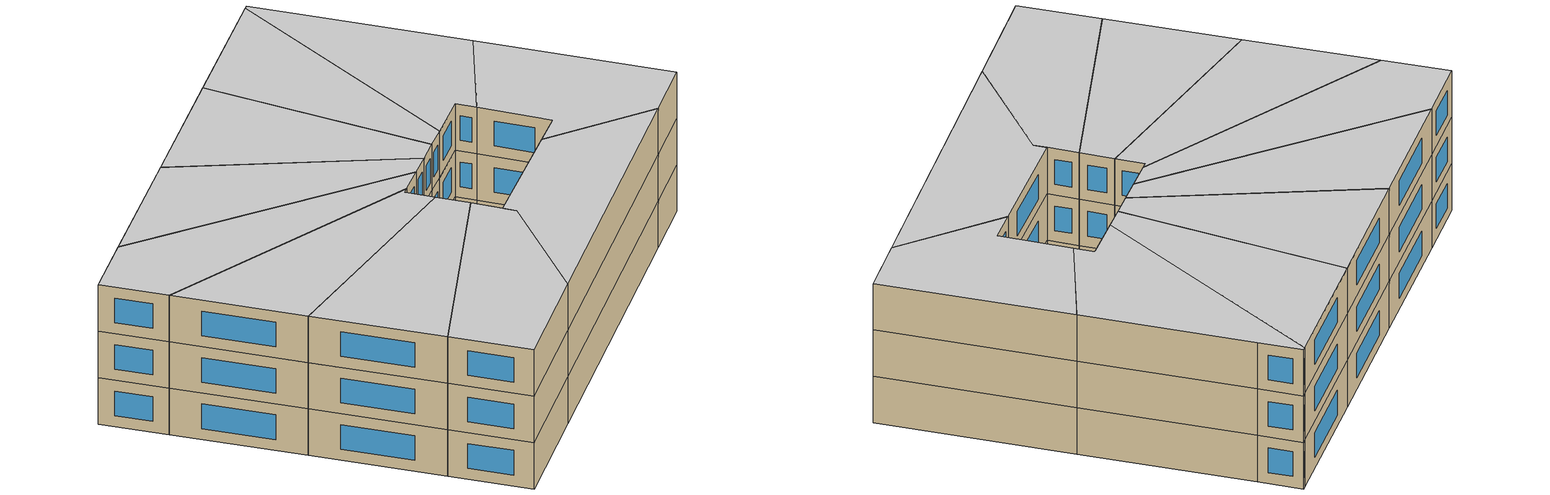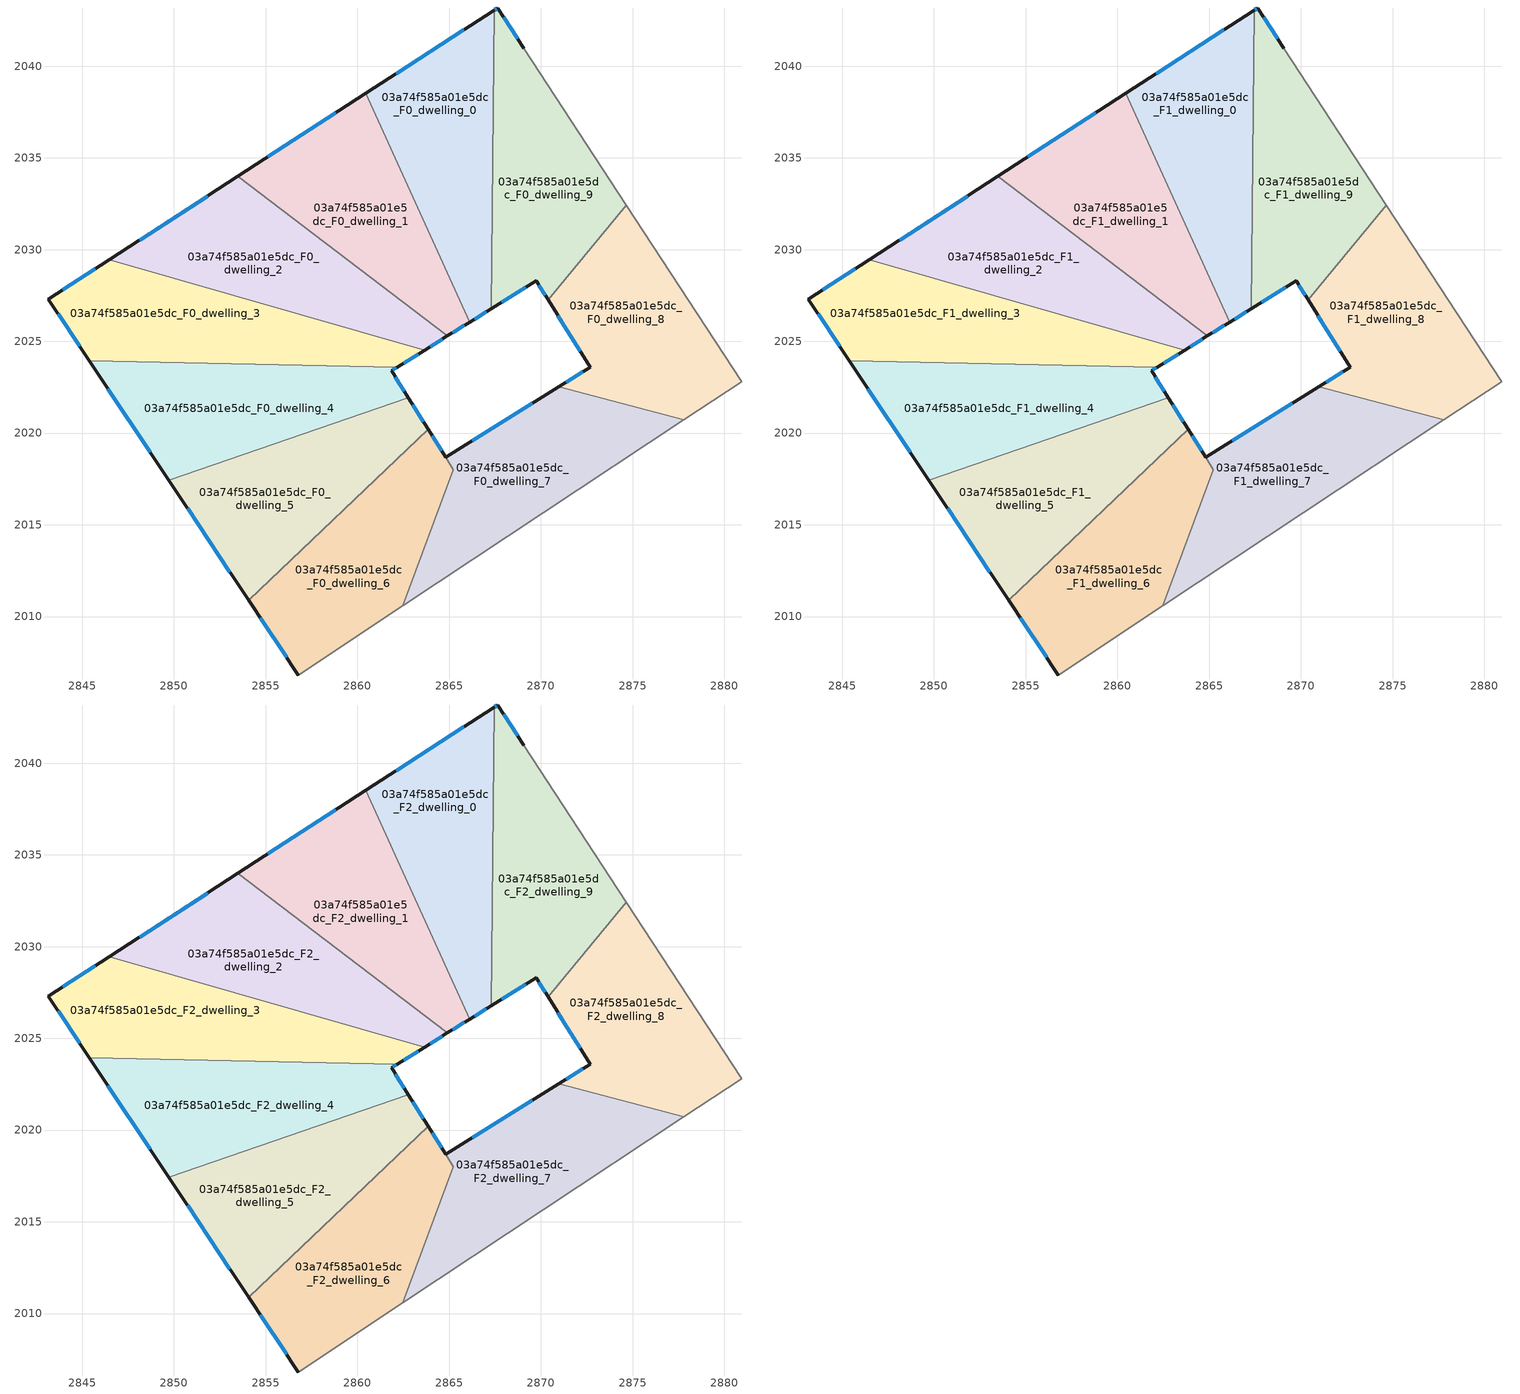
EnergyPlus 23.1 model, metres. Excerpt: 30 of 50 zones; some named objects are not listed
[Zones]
03a74f585a01e5dc_F0_dwelling_0
 floor ground (EU_floor_Construction): 2867.45,2043.05 2867.3,2026.78 2866.12,2026.04 2860.46,2038.52 z0
 wall outside (EU_wall_Construction): 2866.12,2026.04 2867.3,2026.78 / 2867.45,2043.05 2860.46,2038.52 z0:3
 wall to 03a74f585a01e5dc_F0_dwelling_1 (EU_wall_Construction): 2860.46,2038.52 2866.12,2026.04 z0:3
 wall to 03a74f585a01e5dc_F0_dwelling_9 (EU_wall_Construction): 2867.3,2026.78 2867.45,2043.05 z0:3
 window (EU_Window_Construction): 2866.4,2026.22 2867.03,2026.61 / 2865.81,2041.98 2862.1,2039.58 z0.7:2.3
03a74f585a01e5dc_F0_dwelling_1
 floor ground (EU_floor_Construction): 2860.46,2038.52 2866.12,2026.04 2864.91,2025.29 2853.47,2033.99 z0
 wall outside (EU_wall_Construction): 2864.91,2025.29 2866.12,2026.04 / 2860.46,2038.52 2853.47,2033.99 z0:3
 wall to 03a74f585a01e5dc_F0_dwelling_2 (EU_wall_Construction): 2853.48,2033.99 2864.91,2025.29 z0:3
 window (EU_Window_Construction): 2865.19,2025.47 2865.83,2025.87 / 2858.82,2037.45 2855.12,2035.05 z0.7:2.3
03a74f585a01e5dc_F0_dwelling_2
 floor ground (EU_floor_Construction): 2864.91,2025.29 2863.67,2024.52 2846.48,2029.45 2853.47,2033.99 z0
 wall outside (EU_wall_Construction): 2863.67,2024.52 2864.91,2025.29 / 2853.47,2033.99 2846.48,2029.45 z0:3
 wall to 03a74f585a01e5dc_F0_dwelling_3 (EU_wall_Construction): 2846.48,2029.45 2863.67,2024.52 z0:3
 window (EU_Window_Construction): 2863.96,2024.7 2864.62,2025.11 / 2851.83,2032.92 2848.12,2030.52 z0.7:2.3
03a74f585a01e5dc_F0_dwelling_3
 floor ground (EU_floor_Construction): 2863.67,2024.52 2862.18,2023.6 2845.38,2023.96 2843.16,2027.29 2846.48,2029.45 z0
 wall outside (EU_wall_Construction): 2862.18,2023.6 2863.67,2024.52 / 2846.48,2029.45 2843.16,2027.29 2845.38,2023.96 z0:3
 wall to 03a74f585a01e5dc_F0_dwelling_4 (EU_wall_Construction): 2845.38,2023.96 2862.18,2023.6 z0:3
 window (EU_Window_Construction): 2862.53,2023.82 2863.32,2024.31 / 2843.68,2026.51 2844.86,2024.74 / 2845.7,2028.95 2843.94,2027.8 z0.7:2.3
03a74f585a01e5dc_F0_dwelling_4
 floor ground (EU_floor_Construction): 2862.18,2023.6 2861.86,2023.4 2862.78,2021.93 2849.72,2017.42 2845.38,2023.96 z0
 wall outside (EU_wall_Construction): 2862.78,2021.93 2861.86,2023.4 2862.18,2023.6 / 2845.38,2023.96 2849.72,2017.42 z0:3
 wall to 03a74f585a01e5dc_F0_dwelling_5 (EU_wall_Construction): 2849.72,2017.42 2862.77,2021.93 z0:3
 window (EU_Window_Construction): 2861.94,2023.45 2862.1,2023.55 / 2862.56,2022.28 2862.07,2023.06 / 2846.4,2022.42 2848.7,2018.96 z0.7:2.3
03a74f585a01e5dc_F0_dwelling_5
 floor ground (EU_floor_Construction): 2862.78,2021.93 2863.85,2020.22 2854.07,2010.88 2849.72,2017.42 z0
 wall outside (EU_wall_Construction): 2863.85,2020.22 2862.78,2021.93 / 2849.72,2017.42 2854.07,2010.88 z0:3
 wall to 03a74f585a01e5dc_F0_dwelling_6 (EU_wall_Construction): 2854.07,2010.88 2863.85,2020.22 z0:3
 window (EU_Window_Construction): 2863.6,2020.62 2863.03,2021.53 / 2850.74,2015.89 2853.05,2012.42 z0.7:2.3
03a74f585a01e5dc_F0_dwelling_6
 floor ground (EU_floor_Construction): 2863.85,2020.22 2865.23,2018 2862.46,2010.58 2856.77,2006.81 2854.07,2010.88 z0
 wall outside (EU_wall_Construction): 2854.07,2010.88 2856.77,2006.81 / 2864.81,2018.68 2863.85,2020.22 z0:3
 wall adiabatic (EU_wall_Construction): 2856.77,2006.81 2862.46,2010.58 z0:3
 wall to 03a74f585a01e5dc_F0_dwelling_7 (EU_wall_Construction): 2862.46,2010.58 2865.23,2018 2864.81,2018.68 z0:3
 window (EU_Window_Construction): 2854.7,2009.92 2856.14,2007.77 / 2864.59,2019.04 2864.07,2019.86 z0.7:2.3
03a74f585a01e5dc_F0_dwelling_7
 floor ground (EU_floor_Construction): 2877.8,2020.72 2862.46,2010.58 2865.23,2018 2864.81,2018.68 2870.97,2022.52 z0
 wall outside (EU_wall_Construction): 2870.97,2022.52 2864.81,2018.68 z0:3
 wall adiabatic (EU_wall_Construction): 2862.46,2010.58 2877.8,2020.72 z0:3
 wall to 03a74f585a01e5dc_F0_dwelling_8 (EU_wall_Construction): 2877.8,2020.72 2870.97,2022.52 z0:3
 window (EU_Window_Construction): 2869.53,2021.61 2866.26,2019.58 z0.7:2.3
03a74f585a01e5dc_F0_dwelling_8
 floor ground (EU_floor_Construction): 2874.65,2032.42 2880.94,2022.79 2877.8,2020.72 2870.97,2022.52 2872.69,2023.59 2870.39,2027.26 z0
 wall outside (EU_wall_Construction): 2870.39,2027.26 2872.69,2023.59 2870.97,2022.52 z0:3
 wall adiabatic (EU_wall_Construction): 2877.8,2020.72 2880.94,2022.79 2874.65,2032.42 z0:3
 wall to 03a74f585a01e5dc_F0_dwelling_9 (EU_wall_Construction): 2874.65,2032.42 2870.39,2027.26 z0:3
 window (EU_Window_Construction): 2872.29,2023.34 2871.38,2022.77 / 2870.93,2026.4 2872.15,2024.45 z0.7:2.3
03a74f585a01e5dc_F0_dwelling_9
 floor ground (EU_floor_Construction): 2869.07,2040.97 2874.65,2032.42 2870.39,2027.26 2869.74,2028.3 2867.3,2026.78 2867.45,2043.05 2867.64,2043.17 z0
 wall outside (EU_wall_Construction): 2867.3,2026.78 2869.74,2028.3 2870.39,2027.26 / 2869.07,2040.97 2867.64,2043.17 2867.45,2043.05 z0:3
 wall adiabatic (EU_wall_Construction): 2874.65,2032.42 2869.07,2040.97 z0:3
 window (EU_Window_Construction): 2869.89,2028.05 2870.24,2027.51 / 2867.88,2027.14 2869.17,2027.94 / 2867.59,2043.14 2867.49,2043.08 / 2868.73,2041.49 2867.97,2042.65 z0.7:2.3
03a74f585a01e5dc_F1_dwelling_0
 floor to 03a74f585a01e5dc_F0_dwelling_0 (EU_floor_Construction): 2867.45,2043.05 2867.3,2026.78 2866.12,2026.04 2860.46,2038.52 z3
 wall outside (EU_wall_Construction): 2866.12,2026.04 2867.3,2026.78 / 2867.45,2043.05 2860.46,2038.52 z3:6
 wall to 03a74f585a01e5dc_F1_dwelling_1 (EU_wall_Construction): 2860.46,2038.52 2866.12,2026.04 z3:6
 wall to 03a74f585a01e5dc_F1_dwelling_9 (EU_wall_Construction): 2867.3,2026.78 2867.45,2043.05 z3:6
 window (EU_Window_Construction): 2866.4,2026.22 2867.03,2026.61 / 2865.81,2041.98 2862.1,2039.58 z3.7:5.3
03a74f585a01e5dc_F1_dwelling_1
 floor to 03a74f585a01e5dc_F0_dwelling_1 (EU_floor_Construction): 2860.46,2038.52 2866.12,2026.04 2864.91,2025.29 2853.47,2033.99 z3
 wall outside (EU_wall_Construction): 2864.91,2025.29 2866.12,2026.04 / 2860.46,2038.52 2853.47,2033.99 z3:6
 wall to 03a74f585a01e5dc_F1_dwelling_2 (EU_wall_Construction): 2853.48,2033.99 2864.91,2025.29 z3:6
 window (EU_Window_Construction): 2865.19,2025.47 2865.83,2025.87 / 2858.82,2037.45 2855.12,2035.05 z3.7:5.3
03a74f585a01e5dc_F1_dwelling_2
 floor to 03a74f585a01e5dc_F0_dwelling_2 (EU_floor_Construction): 2864.91,2025.29 2863.67,2024.52 2846.48,2029.45 2853.47,2033.99 z3
 wall outside (EU_wall_Construction): 2863.67,2024.52 2864.91,2025.29 / 2853.47,2033.99 2846.48,2029.45 z3:6
 wall to 03a74f585a01e5dc_F1_dwelling_3 (EU_wall_Construction): 2846.48,2029.45 2863.67,2024.52 z3:6
 window (EU_Window_Construction): 2863.96,2024.7 2864.62,2025.11 / 2851.83,2032.92 2848.12,2030.52 z3.7:5.3
03a74f585a01e5dc_F1_dwelling_3
 floor to 03a74f585a01e5dc_F0_dwelling_3 (EU_floor_Construction): 2863.67,2024.52 2862.18,2023.6 2845.38,2023.96 2843.16,2027.29 2846.48,2029.45 z3
 wall outside (EU_wall_Construction): 2862.18,2023.6 2863.67,2024.52 / 2846.48,2029.45 2843.16,2027.29 2845.38,2023.96 z3:6
 wall to 03a74f585a01e5dc_F1_dwelling_4 (EU_wall_Construction): 2845.38,2023.96 2862.18,2023.6 z3:6
 window (EU_Window_Construction): 2862.53,2023.82 2863.32,2024.31 / 2843.68,2026.51 2844.86,2024.74 / 2845.7,2028.95 2843.94,2027.8 z3.7:5.3
03a74f585a01e5dc_F1_dwelling_4
 floor to 03a74f585a01e5dc_F0_dwelling_4 (EU_floor_Construction): 2862.18,2023.6 2861.86,2023.4 2862.77,2021.93 2849.72,2017.42 2845.38,2023.96 z3
 wall outside (EU_wall_Construction): 2862.78,2021.93 2861.86,2023.4 2862.18,2023.6 / 2845.38,2023.96 2849.72,2017.42 z3:6
 wall to 03a74f585a01e5dc_F1_dwelling_5 (EU_wall_Construction): 2849.72,2017.42 2862.77,2021.93 z3:6
 window (EU_Window_Construction): 2861.94,2023.45 2862.1,2023.55 / 2862.56,2022.28 2862.07,2023.06 / 2846.4,2022.42 2848.7,2018.96 z3.7:5.3
03a74f585a01e5dc_F1_dwelling_5
 floor to 03a74f585a01e5dc_F0_dwelling_5 (EU_floor_Construction): 2862.77,2021.93 2863.85,2020.22 2854.07,2010.88 2849.72,2017.42 z3
 wall outside (EU_wall_Construction): 2863.85,2020.22 2862.78,2021.93 / 2849.72,2017.42 2854.07,2010.88 z3:6
 wall to 03a74f585a01e5dc_F1_dwelling_6 (EU_wall_Construction): 2854.07,2010.88 2863.85,2020.22 z3:6
 window (EU_Window_Construction): 2863.6,2020.62 2863.03,2021.53 / 2850.74,2015.89 2853.05,2012.42 z3.7:5.3
03a74f585a01e5dc_F1_dwelling_6
 floor to 03a74f585a01e5dc_F0_dwelling_6 (EU_floor_Construction): 2863.85,2020.22 2865.23,2018 2862.46,2010.58 2856.77,2006.81 2854.07,2010.88 z3
 wall outside (EU_wall_Construction): 2854.07,2010.88 2856.77,2006.81 / 2864.81,2018.68 2863.85,2020.22 z3:6
 wall adiabatic (EU_wall_Construction): 2856.77,2006.81 2862.46,2010.58 z3:6
 wall to 03a74f585a01e5dc_F1_dwelling_7 (EU_wall_Construction): 2862.46,2010.58 2865.23,2018 2864.81,2018.68 z3:6
 window (EU_Window_Construction): 2854.7,2009.92 2856.14,2007.77 / 2864.59,2019.04 2864.07,2019.86 z3.7:5.3
03a74f585a01e5dc_F1_dwelling_7
 floor to 03a74f585a01e5dc_F0_dwelling_7 (EU_floor_Construction): 2877.8,2020.72 2862.46,2010.58 2865.23,2018 2864.81,2018.68 2870.97,2022.52 z3
 wall outside (EU_wall_Construction): 2870.97,2022.52 2864.81,2018.68 z3:6
 wall adiabatic (EU_wall_Construction): 2862.46,2010.58 2877.8,2020.72 z3:6
 wall to 03a74f585a01e5dc_F1_dwelling_8 (EU_wall_Construction): 2877.8,2020.72 2870.97,2022.52 z3:6
 window (EU_Window_Construction): 2869.53,2021.61 2866.26,2019.58 z3.7:5.3
03a74f585a01e5dc_F1_dwelling_8
 floor to 03a74f585a01e5dc_F0_dwelling_8 (EU_floor_Construction): 2874.65,2032.42 2880.94,2022.79 2877.8,2020.72 2870.97,2022.52 2872.69,2023.59 2870.39,2027.26 z3
 wall outside (EU_wall_Construction): 2870.39,2027.26 2872.69,2023.59 2870.97,2022.52 z3:6
 wall adiabatic (EU_wall_Construction): 2877.8,2020.72 2880.94,2022.79 2874.65,2032.42 z3:6
 wall to 03a74f585a01e5dc_F1_dwelling_9 (EU_wall_Construction): 2874.65,2032.42 2870.39,2027.26 z3:6
 window (EU_Window_Construction): 2872.29,2023.34 2871.38,2022.77 / 2870.93,2026.4 2872.15,2024.45 z3.7:5.3
03a74f585a01e5dc_F1_dwelling_9
 floor to 03a74f585a01e5dc_F0_dwelling_9 (EU_floor_Construction): 2869.07,2040.97 2874.65,2032.42 2870.39,2027.26 2869.74,2028.3 2867.3,2026.78 2867.45,2043.05 2867.64,2043.17 z3
 wall outside (EU_wall_Construction): 2867.3,2026.78 2869.74,2028.3 2870.39,2027.26 / 2869.07,2040.97 2867.64,2043.17 2867.45,2043.05 z3:6
 wall adiabatic (EU_wall_Construction): 2874.65,2032.42 2869.07,2040.97 z3:6
 window (EU_Window_Construction): 2869.89,2028.05 2870.24,2027.51 / 2867.88,2027.14 2869.17,2027.94 / 2867.59,2043.14 2867.49,2043.08 / 2868.73,2041.49 2867.97,2042.65 z3.7:5.3
03a74f585a01e5dc_F2_dwelling_0
 floor to 03a74f585a01e5dc_F1_dwelling_0 (EU_floor_Construction): 2867.45,2043.05 2867.3,2026.78 2866.12,2026.04 2860.46,2038.52 z6
 wall outside (EU_wall_Construction): 2866.12,2026.04 2867.3,2026.78 / 2867.45,2043.05 2860.46,2038.52 z6:9
 wall to 03a74f585a01e5dc_F2_dwelling_1 (EU_wall_Construction): 2860.46,2038.52 2866.12,2026.04 z6:9
 wall to 03a74f585a01e5dc_F2_dwelling_9 (EU_wall_Construction): 2867.3,2026.78 2867.45,2043.05 z6:9
 window (EU_Window_Construction): 2866.4,2026.22 2867.03,2026.61 / 2865.81,2041.98 2862.1,2039.58 z6.7:8.3
 ceiling to 03a74f585a01e5dc_F3_dwelling_0 (EU_floor_Construction): 2867.3,2026.78 2867.45,2043.05 2860.46,2038.52 2866.12,2026.04 z9
03a74f585a01e5dc_F2_dwelling_1
 floor to 03a74f585a01e5dc_F1_dwelling_1 (EU_floor_Construction): 2860.46,2038.52 2866.12,2026.04 2864.91,2025.29 2853.47,2033.99 z6
 wall outside (EU_wall_Construction): 2864.91,2025.29 2866.12,2026.04 / 2860.46,2038.52 2853.47,2033.99 z6:9
 wall to 03a74f585a01e5dc_F2_dwelling_2 (EU_wall_Construction): 2853.48,2033.99 2864.91,2025.29 z6:9
 window (EU_Window_Construction): 2865.19,2025.47 2865.83,2025.87 / 2858.82,2037.45 2855.12,2035.05 z6.7:8.3
 ceiling to 03a74f585a01e5dc_F3_dwelling_1 (EU_floor_Construction): 2866.12,2026.04 2860.46,2038.52 2853.47,2033.99 2864.91,2025.29 z9
03a74f585a01e5dc_F2_dwelling_2
 floor to 03a74f585a01e5dc_F1_dwelling_2 (EU_floor_Construction): 2864.91,2025.29 2863.67,2024.52 2846.48,2029.45 2853.47,2033.99 z6
 wall outside (EU_wall_Construction): 2863.67,2024.52 2864.91,2025.29 / 2853.47,2033.99 2846.48,2029.45 z6:9
 wall to 03a74f585a01e5dc_F2_dwelling_3 (EU_wall_Construction): 2846.48,2029.45 2863.67,2024.52 z6:9
 window (EU_Window_Construction): 2863.96,2024.7 2864.62,2025.11 / 2851.83,2032.92 2848.12,2030.52 z6.7:8.3
 ceiling to 03a74f585a01e5dc_F3_dwelling_2 (EU_floor_Construction): 2864.91,2025.29 2853.47,2033.99 2846.48,2029.45 2863.67,2024.52 z9
03a74f585a01e5dc_F2_dwelling_3
 floor to 03a74f585a01e5dc_F1_dwelling_3 (EU_floor_Construction): 2863.67,2024.52 2862.18,2023.6 2845.38,2023.96 2843.16,2027.29 2846.48,2029.45 z6
 wall outside (EU_wall_Construction): 2862.18,2023.6 2863.67,2024.52 / 2846.48,2029.45 2843.16,2027.29 2845.38,2023.96 z6:9
 wall to 03a74f585a01e5dc_F2_dwelling_4 (EU_wall_Construction): 2845.38,2023.96 2862.18,2023.6 z6:9
 window (EU_Window_Construction): 2862.53,2023.82 2863.32,2024.31 / 2843.68,2026.51 2844.86,2024.74 / 2845.7,2028.95 2843.94,2027.8 z6.7:8.3
 ceiling to 03a74f585a01e5dc_F3_dwelling_3 (EU_floor_Construction): 2863.67,2024.52 2846.48,2029.45 2843.16,2027.29 2845.38,2023.96 2862.18,2023.6 z9
03a74f585a01e5dc_F2_dwelling_4
 floor to 03a74f585a01e5dc_F1_dwelling_4 (EU_floor_Construction): 2862.18,2023.6 2861.86,2023.4 2862.77,2021.93 2849.72,2017.42 2845.38,2023.96 z6
 wall outside (EU_wall_Construction): 2862.78,2021.93 2861.86,2023.4 2862.18,2023.6 / 2845.38,2023.96 2849.72,2017.42 z6:9
 wall to 03a74f585a01e5dc_F2_dwelling_5 (EU_wall_Construction): 2849.72,2017.42 2862.77,2021.93 z6:9
 window (EU_Window_Construction): 2861.94,2023.45 2862.1,2023.55 / 2862.56,2022.28 2862.07,2023.06 / 2846.4,2022.42 2848.7,2018.96 z6.7:8.3
 ceiling to 03a74f585a01e5dc_F3_dwelling_4 (EU_floor_Construction): 2862.77,2021.93 2861.86,2023.4 2862.18,2023.6 2845.38,2023.96 2849.72,2017.42 z9
03a74f585a01e5dc_F2_dwelling_5
 floor to 03a74f585a01e5dc_F1_dwelling_5 (EU_floor_Construction): 2862.77,2021.93 2863.85,2020.22 2854.07,2010.88 2849.72,2017.42 z6
 wall outside (EU_wall_Construction): 2863.85,2020.22 2862.78,2021.93 / 2849.72,2017.42 2854.07,2010.88 z6:9
 wall to 03a74f585a01e5dc_F2_dwelling_6 (EU_wall_Construction): 2854.07,2010.88 2863.85,2020.22 z6:9
 window (EU_Window_Construction): 2863.6,2020.62 2863.03,2021.53 / 2850.74,2015.89 2853.05,2012.42 z6.7:8.3
 ceiling to 03a74f585a01e5dc_F3_dwelling_5 (EU_floor_Construction): 2863.85,2020.22 2862.77,2021.93 2849.72,2017.42 2854.07,2010.88 z9
03a74f585a01e5dc_F2_dwelling_6
 floor to 03a74f585a01e5dc_F1_dwelling_6 (EU_floor_Construction): 2863.85,2020.22 2865.23,2018 2862.46,2010.58 2856.77,2006.81 2854.07,2010.88 z6
 wall outside (EU_wall_Construction): 2854.07,2010.88 2856.77,2006.81 / 2864.81,2018.68 2863.85,2020.22 z6:9
 wall adiabatic (EU_wall_Construction): 2856.77,2006.81 2862.46,2010.58 z6:9
 wall to 03a74f585a01e5dc_F2_dwelling_7 (EU_wall_Construction): 2862.46,2010.58 2865.23,2018 2864.81,2018.68 z6:9
 window (EU_Window_Construction): 2854.7,2009.92 2856.14,2007.77 / 2864.59,2019.04 2864.07,2019.86 z6.7:8.3
 ceiling to 03a74f585a01e5dc_F3_dwelling_6 (EU_floor_Construction): 2862.46,2010.58 2865.23,2018 2863.85,2020.22 2854.07,2010.88 2856.77,2006.81 z9
03a74f585a01e5dc_F2_dwelling_7
 floor to 03a74f585a01e5dc_F1_dwelling_7 (EU_floor_Construction): 2877.8,2020.72 2862.46,2010.58 2865.23,2018 2864.81,2018.68 2870.97,2022.52 z6
 wall outside (EU_wall_Construction): 2870.97,2022.52 2864.81,2018.68 z6:9
 wall adiabatic (EU_wall_Construction): 2862.46,2010.58 2877.8,2020.72 z6:9
 wall to 03a74f585a01e5dc_F2_dwelling_8 (EU_wall_Construction): 2877.8,2020.72 2870.97,2022.52 z6:9
 window (EU_Window_Construction): 2869.53,2021.61 2866.26,2019.58 z6.7:8.3
 ceiling to 03a74f585a01e5dc_F3_dwelling_7 (EU_floor_Construction): 2877.8,2020.72 2870.97,2022.52 2864.81,2018.68 2865.23,2018 2862.46,2010.58 z9
03a74f585a01e5dc_F2_dwelling_8
 floor to 03a74f585a01e5dc_F1_dwelling_8 (EU_floor_Construction): 2874.65,2032.42 2880.94,2022.79 2877.8,2020.72 2870.97,2022.52 2872.69,2023.59 2870.39,2027.26 z6
 wall outside (EU_wall_Construction): 2870.39,2027.26 2872.69,2023.59 2870.97,2022.52 z6:9
 wall adiabatic (EU_wall_Construction): 2877.8,2020.72 2880.94,2022.79 2874.65,2032.42 z6:9
 wall to 03a74f585a01e5dc_F2_dwelling_9 (EU_wall_Construction): 2874.65,2032.42 2870.39,2027.26 z6:9
 window (EU_Window_Construction): 2872.29,2023.34 2871.38,2022.77 / 2870.93,2026.4 2872.15,2024.45 z6.7:8.3
 ceiling to 03a74f585a01e5dc_F3_dwelling_8 (EU_floor_Construction): 2880.94,2022.79 2874.65,2032.42 2870.39,2027.26 2872.69,2023.59 2870.97,2022.52 2877.8,2020.72 z9
03a74f585a01e5dc_F2_dwelling_9
 floor to 03a74f585a01e5dc_F1_dwelling_9 (EU_floor_Construction): 2869.07,2040.97 2874.65,2032.42 2870.39,2027.26 2869.74,2028.3 2867.3,2026.78 2867.45,2043.05 2867.64,2043.17 z6
 wall outside (EU_wall_Construction): 2867.3,2026.78 2869.74,2028.3 2870.39,2027.26 / 2869.07,2040.97 2867.64,2043.17 2867.45,2043.05 z6:9
 wall adiabatic (EU_wall_Construction): 2874.65,2032.42 2869.07,2040.97 z6:9
 window (EU_Window_Construction): 2869.89,2028.05 2870.24,2027.51 / 2867.88,2027.14 2869.17,2027.94 / 2867.59,2043.14 2867.49,2043.08 / 2868.73,2041.49 2867.97,2042.65 z6.7:8.3
 ceiling to 03a74f585a01e5dc_F3_dwelling_9 (EU_floor_Construction): 2870.39,2027.26 2874.65,2032.42 2869.07,2040.97 2867.64,2043.17 2867.45,2043.05 2867.3,2026.78 2869.74,2028.3 z9
[Building]
EU S2 Campaign: North Axis=0; Terrain=City; Solar Distribution=FullExterior
[Site:Location]
Budapest.Ferenc.Liszt.Intl.AP: Latitude=47.437; Longitude=19.256; Time Zone=1; Elevation=185
[SizingPeriod:WeatherFileDays]
AnnualSizingPeriod: Begin Month=1; Begin Day of Month=1; End Month=12; End Day of Month=31; Day of Week for Start Day=Monday; Use Weather File Daylight Saving Period=No; Use Weather File Rain and Snow Indicators=No
[MATERIAL]
EU_InternalMass_Material: Roughness=MediumRough; Thickness=0.1; Conductivity=1; Density=1800; Specific Heat=900; Thermal Absorptance=0.9; Solar Absorptance=0.7; Visible Absorptance=0.7
[MATERIAL:NOMASS] Roughness=MediumRough; Thermal Absorptance=0.9; Solar Absorptance=0.7; Visible Absorptance=0.7
Name | Thermal Resistance
EU_wall_NoMass | 0.832559
EU_floor_NoMass | 0.872794
[WINDOWMATERIAL:SIMPLEGLAZINGSYSTEM]
EU_Window_SimpleGlazing: UFactor=2.79869; Solar Heat Gain Coefficient=0.75; Visible Transmittance=0.75
[CONSTRUCTION]
EU_wall_Construction: EU_wall_NoMass
EU_floor_Construction: EU_floor_NoMass
EU_Window_Construction: EU_Window_SimpleGlazing
EU_InternalMass_Construction: EU_InternalMass_Material
[ZONE] Type=1; Multiplier=1; Ceiling Height=autocalculate; Floor Area=autocalculate; Part of Total Floor Area=Yes
Name | Volume
03a74f585a01e5dc_F0_dwelling_0; 03a74f585a01e5dc_F1_dwelling_0; 03a74f585a01e5dc_F2_dwelling_0 | 197.874
03a74f585a01e5dc_F0_dwelling_1; 03a74f585a01e5dc_F1_dwelling_1; 03a74f585a01e5dc_F2_dwelling_1 | 197.894
03a74f585a01e5dc_F0_dwelling_2 | 197.889
03a74f585a01e5dc_F1_dwelling_2; 03a74f585a01e5dc_F2_dwelling_2 | 197.888
03a74f585a01e5dc_F0_dwelling_3 | 197.873
03a74f585a01e5dc_F1_dwelling_3; 03a74f585a01e5dc_F2_dwelling_3; 03a74f585a01e5dc_F0_dwelling_9; 03a74f585a01e5dc_F1_dwelling_9; 03a74f585a01e5dc_F2_dwelling_9 | 197.875
03a74f585a01e5dc_F0_dwelling_4 | 197.881
03a74f585a01e5dc_F1_dwelling_4; 03a74f585a01e5dc_F2_dwelling_4 | 197.88
03a74f585a01e5dc_F0_dwelling_5; 03a74f585a01e5dc_F1_dwelling_5; 03a74f585a01e5dc_F2_dwelling_5 | 197.871
03a74f585a01e5dc_F0_dwelling_6 | 196.661
03a74f585a01e5dc_F1_dwelling_6; 03a74f585a01e5dc_F2_dwelling_6 | 196.662
03a74f585a01e5dc_F0_dwelling_7; 03a74f585a01e5dc_F1_dwelling_7; 03a74f585a01e5dc_F2_dwelling_7 | 199.126
03a74f585a01e5dc_F0_dwelling_8; 03a74f585a01e5dc_F1_dwelling_8; 03a74f585a01e5dc_F2_dwelling_8 | 197.886
[INTERNALMASS] Construction=EU_InternalMass_Construction
Name | Zone or ZoneList | Surface Area
03a74f585a01e5dc_F0_dwelling_0_EU_InternalMass | 03a74f585a01e5dc_F0_dwelling_0 | 65.958
03a74f585a01e5dc_F0_dwelling_1_EU_InternalMass | 03a74f585a01e5dc_F0_dwelling_1 | 65.9647
03a74f585a01e5dc_F0_dwelling_2_EU_InternalMass | 03a74f585a01e5dc_F0_dwelling_2 | 65.9628
03a74f585a01e5dc_F0_dwelling_3_EU_InternalMass | 03a74f585a01e5dc_F0_dwelling_3 | 65.9581
03a74f585a01e5dc_F0_dwelling_4_EU_InternalMass | 03a74f585a01e5dc_F0_dwelling_4 | 65.9603
03a74f585a01e5dc_F0_dwelling_5_EU_InternalMass | 03a74f585a01e5dc_F0_dwelling_5 | 65.9568
03a74f585a01e5dc_F0_dwelling_6_EU_InternalMass | 03a74f585a01e5dc_F0_dwelling_6 | 65.5532
03a74f585a01e5dc_F0_dwelling_7_EU_InternalMass | 03a74f585a01e5dc_F0_dwelling_7 | 66.3754
03a74f585a01e5dc_F0_dwelling_8_EU_InternalMass | 03a74f585a01e5dc_F0_dwelling_8 | 65.962
03a74f585a01e5dc_F0_dwelling_9_EU_InternalMass | 03a74f585a01e5dc_F0_dwelling_9 | 65.9585
03a74f585a01e5dc_F1_dwelling_0_EU_InternalMass | 03a74f585a01e5dc_F1_dwelling_0 | 65.958
03a74f585a01e5dc_F1_dwelling_1_EU_InternalMass | 03a74f585a01e5dc_F1_dwelling_1 | 65.9647
03a74f585a01e5dc_F1_dwelling_2_EU_InternalMass | 03a74f585a01e5dc_F1_dwelling_2 | 65.9628
03a74f585a01e5dc_F1_dwelling_3_EU_InternalMass | 03a74f585a01e5dc_F1_dwelling_3 | 65.9581
03a74f585a01e5dc_F1_dwelling_4_EU_InternalMass | 03a74f585a01e5dc_F1_dwelling_4 | 65.9603
03a74f585a01e5dc_F1_dwelling_5_EU_InternalMass | 03a74f585a01e5dc_F1_dwelling_5 | 65.9568
03a74f585a01e5dc_F1_dwelling_6_EU_InternalMass | 03a74f585a01e5dc_F1_dwelling_6 | 65.5532
03a74f585a01e5dc_F1_dwelling_7_EU_InternalMass | 03a74f585a01e5dc_F1_dwelling_7 | 66.3754
03a74f585a01e5dc_F1_dwelling_8_EU_InternalMass | 03a74f585a01e5dc_F1_dwelling_8 | 65.962
03a74f585a01e5dc_F1_dwelling_9_EU_InternalMass | 03a74f585a01e5dc_F1_dwelling_9 | 65.9585
03a74f585a01e5dc_F2_dwelling_0_EU_InternalMass | 03a74f585a01e5dc_F2_dwelling_0 | 65.958
03a74f585a01e5dc_F2_dwelling_1_EU_InternalMass | 03a74f585a01e5dc_F2_dwelling_1 | 65.9647
03a74f585a01e5dc_F2_dwelling_2_EU_InternalMass | 03a74f585a01e5dc_F2_dwelling_2 | 65.9628
03a74f585a01e5dc_F2_dwelling_3_EU_InternalMass | 03a74f585a01e5dc_F2_dwelling_3 | 65.9581
03a74f585a01e5dc_F2_dwelling_4_EU_InternalMass | 03a74f585a01e5dc_F2_dwelling_4 | 65.9603
03a74f585a01e5dc_F2_dwelling_5_EU_InternalMass | 03a74f585a01e5dc_F2_dwelling_5 | 65.9568
03a74f585a01e5dc_F2_dwelling_6_EU_InternalMass | 03a74f585a01e5dc_F2_dwelling_6 | 65.5532
03a74f585a01e5dc_F2_dwelling_7_EU_InternalMass | 03a74f585a01e5dc_F2_dwelling_7 | 66.3754
03a74f585a01e5dc_F2_dwelling_8_EU_InternalMass | 03a74f585a01e5dc_F2_dwelling_8 | 65.962
03a74f585a01e5dc_F2_dwelling_9_EU_InternalMass | 03a74f585a01e5dc_F2_dwelling_9 | 65.9585
[OTHEREQUIPMENT] Fuel Type=Electricity; Design Level Calculation Method=Watts/Area; Power per Zone Floor Area=1; Fraction Latent=0; Fraction Radiant=0; Fraction Lost=0; Carbon Dioxide Generation Rate=0; EndUse Subcategory=EU_Step8_InternalGains
Name | Zone or ZoneList or Space or SpaceList | Schedule
EU_Step8_InternalGain_03a74f585a01e5dc_F0_dwelling_0_f000 | 03a74f585a01e5dc_F0_dwelling_0 | EU_Step8_GainSchedule_03a74f585a01e5dc_F0_dwelling_0_f000
EU_Step8_InternalGain_03a74f585a01e5dc_F0_dwelling_1_f000 | 03a74f585a01e5dc_F0_dwelling_1 | EU_Step8_GainSchedule_03a74f585a01e5dc_F0_dwelling_1_f000
EU_Step8_InternalGain_03a74f585a01e5dc_F0_dwelling_2_f000 | 03a74f585a01e5dc_F0_dwelling_2 | EU_Step8_GainSchedule_03a74f585a01e5dc_F0_dwelling_2_f000
EU_Step8_InternalGain_03a74f585a01e5dc_F0_dwelling_3_f000 | 03a74f585a01e5dc_F0_dwelling_3 | EU_Step8_GainSchedule_03a74f585a01e5dc_F0_dwelling_3_f000
EU_Step8_InternalGain_03a74f585a01e5dc_F0_dwelling_4_f000 | 03a74f585a01e5dc_F0_dwelling_4 | EU_Step8_GainSchedule_03a74f585a01e5dc_F0_dwelling_4_f000
EU_Step8_InternalGain_03a74f585a01e5dc_F0_dwelling_5_f000 | 03a74f585a01e5dc_F0_dwelling_5 | EU_Step8_GainSchedule_03a74f585a01e5dc_F0_dwelling_5_f000
EU_Step8_InternalGain_03a74f585a01e5dc_F0_dwelling_6_f000 | 03a74f585a01e5dc_F0_dwelling_6 | EU_Step8_GainSchedule_03a74f585a01e5dc_F0_dwelling_6_f000
EU_Step8_InternalGain_03a74f585a01e5dc_F0_dwelling_7_f000 | 03a74f585a01e5dc_F0_dwelling_7 | EU_Step8_GainSchedule_03a74f585a01e5dc_F0_dwelling_7_f000
EU_Step8_InternalGain_03a74f585a01e5dc_F0_dwelling_8_f000 | 03a74f585a01e5dc_F0_dwelling_8 | EU_Step8_GainSchedule_03a74f585a01e5dc_F0_dwelling_8_f000
EU_Step8_InternalGain_03a74f585a01e5dc_F0_dwelling_9_f000 | 03a74f585a01e5dc_F0_dwelling_9 | EU_Step8_GainSchedule_03a74f585a01e5dc_F0_dwelling_9_f000
EU_Step8_InternalGain_03a74f585a01e5dc_F1_dwelling_0_f000 | 03a74f585a01e5dc_F1_dwelling_0 | EU_Step8_GainSchedule_03a74f585a01e5dc_F1_dwelling_0_f000
EU_Step8_InternalGain_03a74f585a01e5dc_F1_dwelling_1_f000 | 03a74f585a01e5dc_F1_dwelling_1 | EU_Step8_GainSchedule_03a74f585a01e5dc_F1_dwelling_1_f000
EU_Step8_InternalGain_03a74f585a01e5dc_F1_dwelling_2_f000 | 03a74f585a01e5dc_F1_dwelling_2 | EU_Step8_GainSchedule_03a74f585a01e5dc_F1_dwelling_2_f000
EU_Step8_InternalGain_03a74f585a01e5dc_F1_dwelling_3_f000 | 03a74f585a01e5dc_F1_dwelling_3 | EU_Step8_GainSchedule_03a74f585a01e5dc_F1_dwelling_3_f000
EU_Step8_InternalGain_03a74f585a01e5dc_F1_dwelling_4_f000 | 03a74f585a01e5dc_F1_dwelling_4 | EU_Step8_GainSchedule_03a74f585a01e5dc_F1_dwelling_4_f000
EU_Step8_InternalGain_03a74f585a01e5dc_F1_dwelling_5_f000 | 03a74f585a01e5dc_F1_dwelling_5 | EU_Step8_GainSchedule_03a74f585a01e5dc_F1_dwelling_5_f000
EU_Step8_InternalGain_03a74f585a01e5dc_F1_dwelling_6_f000 | 03a74f585a01e5dc_F1_dwelling_6 | EU_Step8_GainSchedule_03a74f585a01e5dc_F1_dwelling_6_f000
EU_Step8_InternalGain_03a74f585a01e5dc_F1_dwelling_7_f000 | 03a74f585a01e5dc_F1_dwelling_7 | EU_Step8_GainSchedule_03a74f585a01e5dc_F1_dwelling_7_f000
EU_Step8_InternalGain_03a74f585a01e5dc_F1_dwelling_8_f000 | 03a74f585a01e5dc_F1_dwelling_8 | EU_Step8_GainSchedule_03a74f585a01e5dc_F1_dwelling_8_f000
EU_Step8_InternalGain_03a74f585a01e5dc_F1_dwelling_9_f000 | 03a74f585a01e5dc_F1_dwelling_9 | EU_Step8_GainSchedule_03a74f585a01e5dc_F1_dwelling_9_f000
EU_Step8_InternalGain_03a74f585a01e5dc_F2_dwelling_0_f000 | 03a74f585a01e5dc_F2_dwelling_0 | EU_Step8_GainSchedule_03a74f585a01e5dc_F2_dwelling_0_f000
EU_Step8_InternalGain_03a74f585a01e5dc_F2_dwelling_1_f000 | 03a74f585a01e5dc_F2_dwelling_1 | EU_Step8_GainSchedule_03a74f585a01e5dc_F2_dwelling_1_f000
EU_Step8_InternalGain_03a74f585a01e5dc_F2_dwelling_2_f000 | 03a74f585a01e5dc_F2_dwelling_2 | EU_Step8_GainSchedule_03a74f585a01e5dc_F2_dwelling_2_f000
EU_Step8_InternalGain_03a74f585a01e5dc_F2_dwelling_3_f000 | 03a74f585a01e5dc_F2_dwelling_3 | EU_Step8_GainSchedule_03a74f585a01e5dc_F2_dwelling_3_f000
EU_Step8_InternalGain_03a74f585a01e5dc_F2_dwelling_4_f000 | 03a74f585a01e5dc_F2_dwelling_4 | EU_Step8_GainSchedule_03a74f585a01e5dc_F2_dwelling_4_f000
EU_Step8_InternalGain_03a74f585a01e5dc_F2_dwelling_5_f000 | 03a74f585a01e5dc_F2_dwelling_5 | EU_Step8_GainSchedule_03a74f585a01e5dc_F2_dwelling_5_f000
EU_Step8_InternalGain_03a74f585a01e5dc_F2_dwelling_6_f000 | 03a74f585a01e5dc_F2_dwelling_6 | EU_Step8_GainSchedule_03a74f585a01e5dc_F2_dwelling_6_f000
EU_Step8_InternalGain_03a74f585a01e5dc_F2_dwelling_7_f000 | 03a74f585a01e5dc_F2_dwelling_7 | EU_Step8_GainSchedule_03a74f585a01e5dc_F2_dwelling_7_f000
EU_Step8_InternalGain_03a74f585a01e5dc_F2_dwelling_8_f000 | 03a74f585a01e5dc_F2_dwelling_8 | EU_Step8_GainSchedule_03a74f585a01e5dc_F2_dwelling_8_f000
EU_Step8_InternalGain_03a74f585a01e5dc_F2_dwelling_9_f000 | 03a74f585a01e5dc_F2_dwelling_9 | EU_Step8_GainSchedule_03a74f585a01e5dc_F2_dwelling_9_f000
[ZONEVENTILATION:DESIGNFLOWRATE] Schedule=EU_AlwaysOn; Design Flow Rate Calculation Method=AirChanges/Hour; Air Changes per Hour=0.475469; Ventilation Type=Natural; Fan Pressure Rise=0; Fan Total Efficiency=1; Constant Term Coefficient=1; Temperature Term Coefficient=0; Velocity Term Coefficient=0; Velocity Squared Term Coefficient=0; Minimum Indoor Temperature=-100; Maximum Indoor Temperature=100; Delta Temperature=-100; Minimum Outdoor Temperature=-100; Maximum Outdoor Temperature=100; Maximum Wind Speed=40
Name | Zone or ZoneList or Space or SpaceList
EU_ConstantAir_03a74f585a01e5dc_F0_dwelling_0 | 03a74f585a01e5dc_F0_dwelling_0
EU_ConstantAir_03a74f585a01e5dc_F0_dwelling_1 | 03a74f585a01e5dc_F0_dwelling_1
EU_ConstantAir_03a74f585a01e5dc_F0_dwelling_2 | 03a74f585a01e5dc_F0_dwelling_2
EU_ConstantAir_03a74f585a01e5dc_F0_dwelling_3 | 03a74f585a01e5dc_F0_dwelling_3
EU_ConstantAir_03a74f585a01e5dc_F0_dwelling_4 | 03a74f585a01e5dc_F0_dwelling_4
EU_ConstantAir_03a74f585a01e5dc_F0_dwelling_5 | 03a74f585a01e5dc_F0_dwelling_5
EU_ConstantAir_03a74f585a01e5dc_F0_dwelling_6 | 03a74f585a01e5dc_F0_dwelling_6
EU_ConstantAir_03a74f585a01e5dc_F0_dwelling_7 | 03a74f585a01e5dc_F0_dwelling_7
EU_ConstantAir_03a74f585a01e5dc_F0_dwelling_8 | 03a74f585a01e5dc_F0_dwelling_8
EU_ConstantAir_03a74f585a01e5dc_F0_dwelling_9 | 03a74f585a01e5dc_F0_dwelling_9
EU_ConstantAir_03a74f585a01e5dc_F1_dwelling_0 | 03a74f585a01e5dc_F1_dwelling_0
EU_ConstantAir_03a74f585a01e5dc_F1_dwelling_1 | 03a74f585a01e5dc_F1_dwelling_1
EU_ConstantAir_03a74f585a01e5dc_F1_dwelling_2 | 03a74f585a01e5dc_F1_dwelling_2
EU_ConstantAir_03a74f585a01e5dc_F1_dwelling_3 | 03a74f585a01e5dc_F1_dwelling_3
EU_ConstantAir_03a74f585a01e5dc_F1_dwelling_4 | 03a74f585a01e5dc_F1_dwelling_4
EU_ConstantAir_03a74f585a01e5dc_F1_dwelling_5 | 03a74f585a01e5dc_F1_dwelling_5
EU_ConstantAir_03a74f585a01e5dc_F1_dwelling_6 | 03a74f585a01e5dc_F1_dwelling_6
EU_ConstantAir_03a74f585a01e5dc_F1_dwelling_7 | 03a74f585a01e5dc_F1_dwelling_7
EU_ConstantAir_03a74f585a01e5dc_F1_dwelling_8 | 03a74f585a01e5dc_F1_dwelling_8
EU_ConstantAir_03a74f585a01e5dc_F1_dwelling_9 | 03a74f585a01e5dc_F1_dwelling_9
EU_ConstantAir_03a74f585a01e5dc_F2_dwelling_0 | 03a74f585a01e5dc_F2_dwelling_0
EU_ConstantAir_03a74f585a01e5dc_F2_dwelling_1 | 03a74f585a01e5dc_F2_dwelling_1
EU_ConstantAir_03a74f585a01e5dc_F2_dwelling_2 | 03a74f585a01e5dc_F2_dwelling_2
EU_ConstantAir_03a74f585a01e5dc_F2_dwelling_3 | 03a74f585a01e5dc_F2_dwelling_3
EU_ConstantAir_03a74f585a01e5dc_F2_dwelling_4 | 03a74f585a01e5dc_F2_dwelling_4
EU_ConstantAir_03a74f585a01e5dc_F2_dwelling_5 | 03a74f585a01e5dc_F2_dwelling_5
EU_ConstantAir_03a74f585a01e5dc_F2_dwelling_6 | 03a74f585a01e5dc_F2_dwelling_6
EU_ConstantAir_03a74f585a01e5dc_F2_dwelling_7 | 03a74f585a01e5dc_F2_dwelling_7
EU_ConstantAir_03a74f585a01e5dc_F2_dwelling_8 | 03a74f585a01e5dc_F2_dwelling_8
EU_ConstantAir_03a74f585a01e5dc_F2_dwelling_9 | 03a74f585a01e5dc_F2_dwelling_9
[HVACTEMPLATE:THERMOSTAT] Constant Heating Setpoint=20; Constant Cooling Setpoint=50
EU_HeatOnly_03a74f585a01e5dc_F0_dwelling_0; EU_HeatOnly_03a74f585a01e5dc_F0_dwelling_1; EU_HeatOnly_03a74f585a01e5dc_F0_dwelling_2; EU_HeatOnly_03a74f585a01e5dc_F0_dwelling_3; EU_HeatOnly_03a74f585a01e5dc_F0_dwelling_4; EU_HeatOnly_03a74f585a01e5dc_F0_dwelling_5; EU_HeatOnly_03a74f585a01e5dc_F0_dwelling_6; EU_HeatOnly_03a74f585a01e5dc_F0_dwelling_7; EU_HeatOnly_03a74f585a01e5dc_F0_dwelling_8; EU_HeatOnly_03a74f585a01e5dc_F0_dwelling_9; EU_HeatOnly_03a74f585a01e5dc_F1_dwelling_0; EU_HeatOnly_03a74f585a01e5dc_F1_dwelling_1; EU_HeatOnly_03a74f585a01e5dc_F1_dwelling_2; EU_HeatOnly_03a74f585a01e5dc_F1_dwelling_3; EU_HeatOnly_03a74f585a01e5dc_F1_dwelling_4; EU_HeatOnly_03a74f585a01e5dc_F1_dwelling_5; EU_HeatOnly_03a74f585a01e5dc_F1_dwelling_6; EU_HeatOnly_03a74f585a01e5dc_F1_dwelling_7
[HVACTEMPLATE:ZONE:IDEALLOADSAIRSYSTEM] System Availability Schedule=EU_AlwaysOn; Maximum Heating Supply Air Temperature=50; Minimum Cooling Supply Air Temperature=13; Maximum Heating Supply Air Humidity Ratio=0.0156; Minimum Cooling Supply Air Humidity Ratio=0.0077; Heating Limit=NoLimit; Cooling Limit=NoLimit; Heating Availability Schedule=EU_AlwaysOn; Cooling Availability Schedule=EU_CoolingOff; Dehumidification Control Type=ConstantSensibleHeatRatio; Cooling Sensible Heat Ratio=0.7; Dehumidification Setpoint=60; Humidification Control Type=None; Humidification Setpoint=30; Outdoor Air Method=None; Outdoor Air Flow Rate per Person=0.00944; Outdoor Air Flow Rate per Zone Floor Area=0; Outdoor Air Flow Rate per Zone=0; Demand Controlled Ventilation Type=None; Outdoor Air Economizer Type=NoEconomizer; Heat Recovery Type=None; Sensible Heat Recovery Effectiveness=0.7; Latent Heat Recovery Effectiveness=0.65
Name | Template Thermostat
03a74f585a01e5dc_F0_dwelling_0 | EU_HeatOnly_03a74f585a01e5dc_F0_dwelling_0
03a74f585a01e5dc_F0_dwelling_1 | EU_HeatOnly_03a74f585a01e5dc_F0_dwelling_1
03a74f585a01e5dc_F0_dwelling_2 | EU_HeatOnly_03a74f585a01e5dc_F0_dwelling_2
03a74f585a01e5dc_F0_dwelling_3 | EU_HeatOnly_03a74f585a01e5dc_F0_dwelling_3
03a74f585a01e5dc_F0_dwelling_4 | EU_HeatOnly_03a74f585a01e5dc_F0_dwelling_4
03a74f585a01e5dc_F0_dwelling_5 | EU_HeatOnly_03a74f585a01e5dc_F0_dwelling_5
03a74f585a01e5dc_F0_dwelling_6 | EU_HeatOnly_03a74f585a01e5dc_F0_dwelling_6
03a74f585a01e5dc_F0_dwelling_7 | EU_HeatOnly_03a74f585a01e5dc_F0_dwelling_7
03a74f585a01e5dc_F0_dwelling_8 | EU_HeatOnly_03a74f585a01e5dc_F0_dwelling_8
03a74f585a01e5dc_F0_dwelling_9 | EU_HeatOnly_03a74f585a01e5dc_F0_dwelling_9
03a74f585a01e5dc_F1_dwelling_0 | EU_HeatOnly_03a74f585a01e5dc_F1_dwelling_0
03a74f585a01e5dc_F1_dwelling_1 | EU_HeatOnly_03a74f585a01e5dc_F1_dwelling_1
03a74f585a01e5dc_F1_dwelling_2 | EU_HeatOnly_03a74f585a01e5dc_F1_dwelling_2
03a74f585a01e5dc_F1_dwelling_3 | EU_HeatOnly_03a74f585a01e5dc_F1_dwelling_3
03a74f585a01e5dc_F1_dwelling_4 | EU_HeatOnly_03a74f585a01e5dc_F1_dwelling_4
03a74f585a01e5dc_F1_dwelling_5 | EU_HeatOnly_03a74f585a01e5dc_F1_dwelling_5
03a74f585a01e5dc_F1_dwelling_6 | EU_HeatOnly_03a74f585a01e5dc_F1_dwelling_6
03a74f585a01e5dc_F1_dwelling_7 | EU_HeatOnly_03a74f585a01e5dc_F1_dwelling_7
03a74f585a01e5dc_F1_dwelling_8 | EU_HeatOnly_03a74f585a01e5dc_F1_dwelling_8
03a74f585a01e5dc_F1_dwelling_9 | EU_HeatOnly_03a74f585a01e5dc_F1_dwelling_9
03a74f585a01e5dc_F2_dwelling_0 | EU_HeatOnly_03a74f585a01e5dc_F2_dwelling_0
03a74f585a01e5dc_F2_dwelling_1 | EU_HeatOnly_03a74f585a01e5dc_F2_dwelling_1
03a74f585a01e5dc_F2_dwelling_2 | EU_HeatOnly_03a74f585a01e5dc_F2_dwelling_2
03a74f585a01e5dc_F2_dwelling_3 | EU_HeatOnly_03a74f585a01e5dc_F2_dwelling_3
03a74f585a01e5dc_F2_dwelling_4 | EU_HeatOnly_03a74f585a01e5dc_F2_dwelling_4
03a74f585a01e5dc_F2_dwelling_5 | EU_HeatOnly_03a74f585a01e5dc_F2_dwelling_5
03a74f585a01e5dc_F2_dwelling_6 | EU_HeatOnly_03a74f585a01e5dc_F2_dwelling_6
03a74f585a01e5dc_F2_dwelling_7 | EU_HeatOnly_03a74f585a01e5dc_F2_dwelling_7
03a74f585a01e5dc_F2_dwelling_8 | EU_HeatOnly_03a74f585a01e5dc_F2_dwelling_8
03a74f585a01e5dc_F2_dwelling_9 | EU_HeatOnly_03a74f585a01e5dc_F2_dwelling_9
[SIZING:ZONE] Zone Cooling Design Supply Air Temperature Input Method=SupplyAirTemperature; Zone Cooling Design Supply Air Temperature=13; Zone Heating Design Supply Air Temperature Input Method=SupplyAirTemperature; Zone Heating Design Supply Air Temperature=50; Zone Cooling Design Supply Air Humidity Ratio=0.008; Zone Heating Design Supply Air Humidity Ratio=0.008; Cooling Design Air Flow Method=DesignDay; Cooling Design Air Flow Rate=0; Cooling Minimum Air Flow per Zone Floor Area=0.000762; Cooling Minimum Air Flow=0; Cooling Minimum Air Flow Fraction=0.2; Heating Design Air Flow Method=DesignDay; Heating Design Air Flow Rate=0; Heating Maximum Air Flow per Zone Floor Area=0.002032; Heating Maximum Air Flow=0.141576; Heating Maximum Air Flow Fraction=0.3; Account for Dedicated Outdoor Air System=No; Dedicated Outdoor Air System Control Strategy=NeutralSupplyAir; Dedicated Outdoor Air Low Setpoint Temperature for Design=autosize; Dedicated Outdoor Air High Setpoint Temperature for Design=autosize; Zone Load Sizing Method=Sensible Load Only No Latent Load; Zone Latent Cooling Design Supply Air Humidity Ratio Input Method=HumidityRatioDifference; Zone Cooling Design Supply Air Humidity Ratio Difference=0.005; Zone Latent Heating Design Supply Air Humidity Ratio Input Method=HumidityRatioDifference; Zone Humidification Design Supply Air Humidity Ratio Difference=0.005
03a74f585a01e5dc_F0_dwelling_0; 03a74f585a01e5dc_F0_dwelling_1; 03a74f585a01e5dc_F0_dwelling_2; 03a74f585a01e5dc_F0_dwelling_3; 03a74f585a01e5dc_F0_dwelling_4; 03a74f585a01e5dc_F0_dwelling_5; 03a74f585a01e5dc_F0_dwelling_6; 03a74f585a01e5dc_F0_dwelling_7; 03a74f585a01e5dc_F0_dwelling_8; 03a74f585a01e5dc_F0_dwelling_9; 03a74f585a01e5dc_F1_dwelling_0; 03a74f585a01e5dc_F1_dwelling_1; 03a74f585a01e5dc_F1_dwelling_2; 03a74f585a01e5dc_F1_dwelling_3; 03a74f585a01e5dc_F1_dwelling_4; 03a74f585a01e5dc_F1_dwelling_5; 03a74f585a01e5dc_F1_dwelling_6; 03a74f585a01e5dc_F1_dwelling_7; 03a74f585a01e5dc_F1_dwelling_8; 03a74f585a01e5dc_F1_dwelling_9; 03a74f585a01e5dc_F2_dwelling_0; 03a74f585a01e5dc_F2_dwelling_1; 03a74f585a01e5dc_F2_dwelling_2; 03a74f585a01e5dc_F2_dwelling_3; 03a74f585a01e5dc_F2_dwelling_4; 03a74f585a01e5dc_F2_dwelling_5; 03a74f585a01e5dc_F2_dwelling_6; 03a74f585a01e5dc_F2_dwelling_7; 03a74f585a01e5dc_F2_dwelling_8; 03a74f585a01e5dc_F2_dwelling_9
[SCHEDULE:CONSTANT]
Name | Hourly Value
EU_AlwaysOn | 1
EU_CoolingOff | 0
[SCHEDULE:FILE] Column Number=1; Rows to Skip at Top=0; Number of Hours of Data=8760; Column Separator=Comma; Interpolate to Timestep=No; Minutes per Item=60; Adjust Schedule for Daylight Savings=Yes
Name | File
EU_Step8_GainSchedule_03a74f585a01e5dc_F0_dwelling_0_f000 | ../../schedules/03a74f585a01e5dc/03a74f585a01e5dc_F0_dwelling_0_f000_gain.csv
EU_Step8_GainSchedule_03a74f585a01e5dc_F0_dwelling_1_f000 | ../../schedules/03a74f585a01e5dc/03a74f585a01e5dc_F0_dwelling_1_f000_gain.csv
EU_Step8_GainSchedule_03a74f585a01e5dc_F0_dwelling_2_f000 | ../../schedules/03a74f585a01e5dc/03a74f585a01e5dc_F0_dwelling_2_f000_gain.csv
EU_Step8_GainSchedule_03a74f585a01e5dc_F0_dwelling_3_f000 | ../../schedules/03a74f585a01e5dc/03a74f585a01e5dc_F0_dwelling_3_f000_gain.csv
EU_Step8_GainSchedule_03a74f585a01e5dc_F0_dwelling_4_f000 | ../../schedules/03a74f585a01e5dc/03a74f585a01e5dc_F0_dwelling_4_f000_gain.csv
EU_Step8_GainSchedule_03a74f585a01e5dc_F0_dwelling_5_f000 | ../../schedules/03a74f585a01e5dc/03a74f585a01e5dc_F0_dwelling_5_f000_gain.csv
EU_Step8_GainSchedule_03a74f585a01e5dc_F0_dwelling_6_f000 | ../../schedules/03a74f585a01e5dc/03a74f585a01e5dc_F0_dwelling_6_f000_gain.csv
EU_Step8_GainSchedule_03a74f585a01e5dc_F0_dwelling_7_f000 | ../../schedules/03a74f585a01e5dc/03a74f585a01e5dc_F0_dwelling_7_f000_gain.csv
EU_Step8_GainSchedule_03a74f585a01e5dc_F0_dwelling_8_f000 | ../../schedules/03a74f585a01e5dc/03a74f585a01e5dc_F0_dwelling_8_f000_gain.csv
EU_Step8_GainSchedule_03a74f585a01e5dc_F0_dwelling_9_f000 | ../../schedules/03a74f585a01e5dc/03a74f585a01e5dc_F0_dwelling_9_f000_gain.csv
EU_Step8_GainSchedule_03a74f585a01e5dc_F1_dwelling_0_f000 | ../../schedules/03a74f585a01e5dc/03a74f585a01e5dc_F1_dwelling_0_f000_gain.csv
EU_Step8_GainSchedule_03a74f585a01e5dc_F1_dwelling_1_f000 | ../../schedules/03a74f585a01e5dc/03a74f585a01e5dc_F1_dwelling_1_f000_gain.csv
EU_Step8_GainSchedule_03a74f585a01e5dc_F1_dwelling_2_f000 | ../../schedules/03a74f585a01e5dc/03a74f585a01e5dc_F1_dwelling_2_f000_gain.csv
EU_Step8_GainSchedule_03a74f585a01e5dc_F1_dwelling_3_f000 | ../../schedules/03a74f585a01e5dc/03a74f585a01e5dc_F1_dwelling_3_f000_gain.csv
EU_Step8_GainSchedule_03a74f585a01e5dc_F1_dwelling_4_f000 | ../../schedules/03a74f585a01e5dc/03a74f585a01e5dc_F1_dwelling_4_f000_gain.csv
EU_Step8_GainSchedule_03a74f585a01e5dc_F1_dwelling_5_f000 | ../../schedules/03a74f585a01e5dc/03a74f585a01e5dc_F1_dwelling_5_f000_gain.csv
EU_Step8_GainSchedule_03a74f585a01e5dc_F1_dwelling_6_f000 | ../../schedules/03a74f585a01e5dc/03a74f585a01e5dc_F1_dwelling_6_f000_gain.csv
EU_Step8_GainSchedule_03a74f585a01e5dc_F1_dwelling_7_f000 | ../../schedules/03a74f585a01e5dc/03a74f585a01e5dc_F1_dwelling_7_f000_gain.csv
EU_Step8_GainSchedule_03a74f585a01e5dc_F1_dwelling_8_f000 | ../../schedules/03a74f585a01e5dc/03a74f585a01e5dc_F1_dwelling_8_f000_gain.csv
EU_Step8_GainSchedule_03a74f585a01e5dc_F1_dwelling_9_f000 | ../../schedules/03a74f585a01e5dc/03a74f585a01e5dc_F1_dwelling_9_f000_gain.csv
EU_Step8_GainSchedule_03a74f585a01e5dc_F2_dwelling_0_f000 | ../../schedules/03a74f585a01e5dc/03a74f585a01e5dc_F2_dwelling_0_f000_gain.csv
EU_Step8_GainSchedule_03a74f585a01e5dc_F2_dwelling_1_f000 | ../../schedules/03a74f585a01e5dc/03a74f585a01e5dc_F2_dwelling_1_f000_gain.csv
EU_Step8_GainSchedule_03a74f585a01e5dc_F2_dwelling_2_f000 | ../../schedules/03a74f585a01e5dc/03a74f585a01e5dc_F2_dwelling_2_f000_gain.csv
EU_Step8_GainSchedule_03a74f585a01e5dc_F2_dwelling_3_f000 | ../../schedules/03a74f585a01e5dc/03a74f585a01e5dc_F2_dwelling_3_f000_gain.csv
EU_Step8_GainSchedule_03a74f585a01e5dc_F2_dwelling_4_f000 | ../../schedules/03a74f585a01e5dc/03a74f585a01e5dc_F2_dwelling_4_f000_gain.csv
EU_Step8_GainSchedule_03a74f585a01e5dc_F2_dwelling_5_f000 | ../../schedules/03a74f585a01e5dc/03a74f585a01e5dc_F2_dwelling_5_f000_gain.csv
EU_Step8_GainSchedule_03a74f585a01e5dc_F2_dwelling_6_f000 | ../../schedules/03a74f585a01e5dc/03a74f585a01e5dc_F2_dwelling_6_f000_gain.csv
EU_Step8_GainSchedule_03a74f585a01e5dc_F2_dwelling_7_f000 | ../../schedules/03a74f585a01e5dc/03a74f585a01e5dc_F2_dwelling_7_f000_gain.csv
EU_Step8_GainSchedule_03a74f585a01e5dc_F2_dwelling_8_f000 | ../../schedules/03a74f585a01e5dc/03a74f585a01e5dc_F2_dwelling_8_f000_gain.csv
EU_Step8_GainSchedule_03a74f585a01e5dc_F2_dwelling_9_f000 | ../../schedules/03a74f585a01e5dc/03a74f585a01e5dc_F2_dwelling_9_f000_gain.csv
